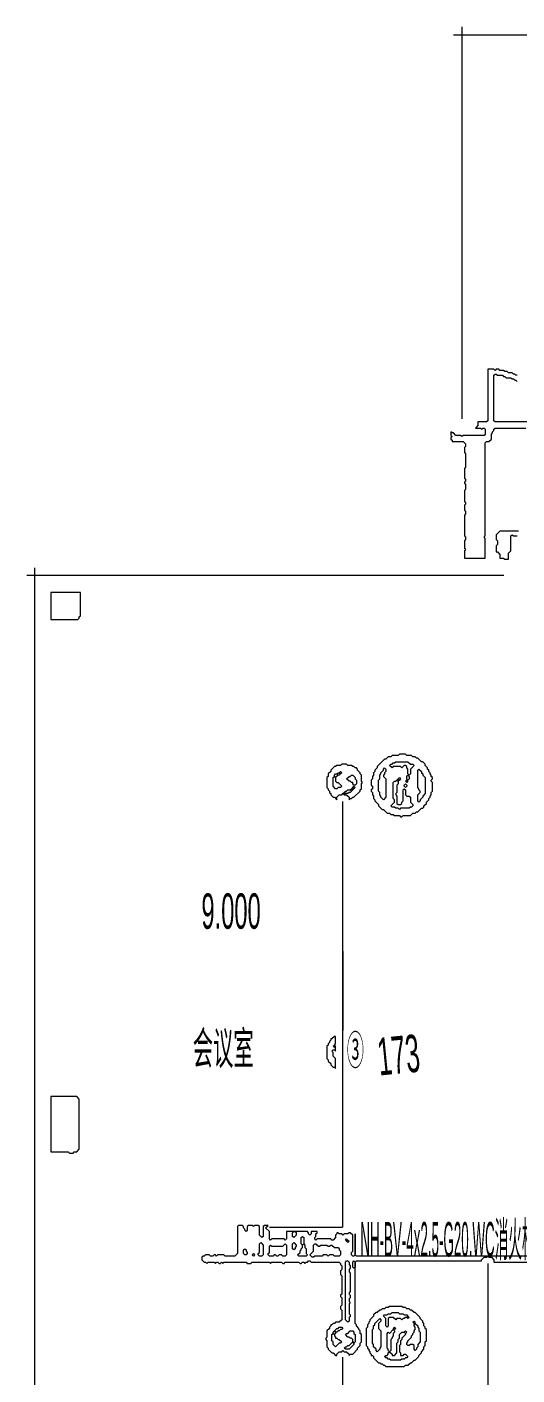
# Model space of a CAD drawing. Header units: millimetres. Extents: x 1 to 419, y 0 to 297.
# Drawn here: x 79.6 to 114.6, y 128.4 to 224.6 of the extents above; entities that cross this region are included whole.
import ezdxf

# ---------------------------------------------------------------- set-up
doc = ezdxf.new("R2010")
doc.units = ezdxf.units.MM
for name, color, linetype, lineweight in [('OCR_TEXT', 6, 'CONTINUOUS', 0), ('TRACE_CURVE', 6, 'CONTINUOUS', 0), ('TRACE_STRAIGHT', 5, 'CONTINUOUS', 0), ('TRACE_TEXT_SYMBOL', 6, 'CONTINUOUS', 0)]:
    doc.layers.add(name, color=color, linetype=linetype, lineweight=lineweight)
doc.styles.add('wqy-unicode', font='wqy-unicode')

msp = doc.modelspace()

# ---------------------------------------------------------------- linework, layer by layer
at = {"layer": 'TRACE_CURVE', "color": 6}
for points in [[(112.533, 200.195), (112.533, 196.517), (112.445, 196.429), (111.832, 196.429), (111.832, 196.166), (111.657, 195.991), (112.008, 195.991), (112.095, 195.904), (112.183, 195.991), (112.27, 195.991), (112.358, 195.904), (112.358, 195.553), (112.27, 195.466), (110.782, 195.466), (110.694, 195.378), (110.606, 195.466), (110.256, 195.466), (110.081, 195.641), (109.993, 195.641), (109.906, 195.729), (109.906, 195.466), (109.993, 195.378), (109.906, 195.291), (109.906, 195.203), (109.993, 195.116), (109.993, 195.028), (110.782, 195.028), (110.957, 194.853), (110.957, 194.678), (110.869, 194.59), (110.869, 194.24), (110.957, 194.152), (110.957, 193.189), (110.869, 193.101), (110.869, 192.401), (110.957, 192.313), (110.957, 192.226), (110.869, 192.138), (110.869, 192.05), (110.957, 191.963), (110.957, 191.613), (110.869, 191.525), (110.869, 190.737), (110.957, 190.649), (110.957, 190.562), (110.869, 190.474), (110.869, 190.124), (110.957, 190.036), (110.957, 189.861), (110.869, 189.774), (110.869, 188.285), (110.957, 188.197), (110.957, 188.022), (110.869, 187.934), (110.869, 187.409), (110.957, 187.321), (110.869, 187.234), (110.869, 186.708), (112.358, 186.708), (112.358, 188.11), (112.27, 188.197), (112.358, 188.285), (112.358, 194.94), (112.445, 195.028)], [(114.635, 199.757), (114.547, 199.757), (114.46, 199.845), (114.372, 199.845), (114.284, 199.932), (114.022, 199.932), (113.934, 200.02), (113.759, 200.02), (113.671, 200.107), (113.409, 200.107), (113.321, 200.195), (113.146, 200.195), (113.058, 200.107), (112.971, 200.195), (112.533, 200.195)], [(116.649, 196.429), (113.058, 196.429), (112.971, 196.517), (112.971, 199.757), (113.058, 199.845), (113.146, 199.845), (113.234, 199.757), (113.584, 199.757), (113.671, 199.669), (113.759, 199.669), (113.847, 199.582), (114.197, 199.582), (114.284, 199.494), (114.372, 199.494), (114.46, 199.407), (114.547, 199.407), (114.635, 199.319)], [(112.445, 195.028), (112.621, 195.028), (112.796, 195.203), (112.796, 195.553), (112.883, 195.641), (112.883, 195.729), (112.971, 195.816), (112.971, 195.904), (113.058, 195.991), (115.248, 195.991)]]:
    msp.add_lwpolyline(points, dxfattribs=at)
at = {"layer": 'TRACE_STRAIGHT', "color": 5}
for p, q in [((110.678, 224.624), (110.678, 196.638)), ((110.085, 224.059), (128.3, 224.059)), ((80.174, 186.018), (80.174, 94.318)), ((79.641, 185.494), (113.682, 185.494)), ((102.157, 169.331), (102.157, 138.937)), ((102.182, 158.652), (102.182, 152.974)), ((96.945, 138.937), (102.157, 138.937)), ((112.543, 136.339), (112.543, 121.918)), ((102.172, 129.648), (102.172, 111.199))]:
    msp.add_line(p, q, dxfattribs=at)
at = {"layer": 'TRACE_TEXT_SYMBOL', "color": 6}
for points in [[(113.409, 188.635), (113.146, 188.372), (113.146, 188.022), (113.234, 187.934), (113.234, 187.672), (113.146, 187.584), (113.146, 187.146), (113.234, 187.146), (113.409, 186.971), (113.409, 186.708), (113.671, 186.708), (113.759, 186.621), (114.022, 186.621), (114.022, 187.059), (114.197, 187.234), (114.197, 188.285), (114.284, 188.372), (114.372, 188.285), (114.635, 188.285)], [(114.722, 188.635), (113.409, 188.635)], [(106.228, 172.697), (106.14, 172.609), (105.702, 172.609), (105.615, 172.521), (105.439, 172.521), (105.264, 172.346), (105.177, 172.346), (104.651, 171.821), (104.651, 171.733), (104.476, 171.558), (104.476, 171.471), (104.389, 171.383), (104.389, 171.208), (104.301, 171.12), (104.301, 170.945), (104.213, 170.857), (104.213, 170.507), (104.301, 170.42), (104.301, 170.244), (104.213, 170.157), (104.213, 170.069), (104.301, 169.982), (104.301, 169.807), (104.389, 169.719), (104.389, 169.544), (104.476, 169.456), (104.476, 169.369), (104.739, 169.106), (104.739, 169.018), (105.002, 168.756), (105.089, 168.756), (105.352, 168.493), (105.527, 168.493), (105.615, 168.405), (105.79, 168.405), (105.877, 168.318), (106.228, 168.318), (106.315, 168.23), (106.403, 168.23), (106.49, 168.318), (107.016, 168.318), (107.191, 168.493), (107.366, 168.493), (107.454, 168.581), (107.541, 168.581), (107.804, 168.843), (107.892, 168.843), (107.979, 168.931), (107.979, 169.018), (108.154, 169.194), (108.154, 169.281), (108.329, 169.456), (108.329, 169.544), (108.417, 169.631), (108.417, 169.719), (108.505, 169.807), (108.505, 169.982), (108.592, 170.069), (108.592, 170.682), (108.505, 170.77), (108.505, 170.857), (108.592, 170.945), (108.592, 171.033), (108.505, 171.12)], [(108.505, 171.12), (108.505, 171.208), (108.417, 171.295), (108.417, 171.383), (108.329, 171.471), (108.329, 171.558), (108.242, 171.646), (108.242, 171.733), (108.067, 171.908), (108.067, 171.996), (107.892, 172.171), (107.804, 172.171), (107.541, 172.434), (107.454, 172.434), (107.366, 172.521), (107.191, 172.521), (107.103, 172.609), (106.753, 172.609), (106.666, 172.697), (106.228, 172.697)], [(95.368, 138.98), (95.368, 138.718), (95.281, 138.63), (95.193, 138.718), (95.193, 138.805), (95.106, 138.893), (95.106, 138.98), (95.018, 139.068), (94.755, 139.068), (94.668, 138.98), (94.668, 137.054), (94.493, 136.879), (93.792, 136.879), (93.705, 136.966), (93.267, 136.966), (93.179, 136.879), (93.092, 136.966), (93.004, 136.966), (92.916, 136.879), (92.741, 136.879), (92.654, 136.966), (92.391, 136.966), (92.303, 136.879), (92.216, 136.879), (92.128, 136.791), (92.128, 136.616), (92.303, 136.441), (92.391, 136.441), (92.478, 136.353), (92.566, 136.441), (93.004, 136.441), (93.092, 136.353), (93.179, 136.441), (93.267, 136.441), (93.354, 136.353), (93.442, 136.353), (93.529, 136.441), (93.617, 136.353), (93.705, 136.441), (95.281, 136.441), (95.368, 136.353), (95.631, 136.353), (95.719, 136.441), (96.945, 136.441), (97.032, 136.353), (97.12, 136.441), (97.821, 136.441), (97.908, 136.353), (97.996, 136.353), (98.083, 136.441), (99.047, 136.441), (99.134, 136.353), (99.222, 136.353), (99.309, 136.441), (99.397, 136.441), (99.484, 136.353), (99.572, 136.441), (99.66, 136.441), (99.747, 136.528), (99.835, 136.528), (99.922, 136.441), (101.937, 136.441), (102.024, 136.353), (102.024, 136.266)], [(122.079, 136.879), (103.163, 136.879), (103.075, 136.966), (103.075, 138.455), (103.075, 136.966), (102.987, 136.879), (102.9, 136.879), (102.812, 136.966), (102.812, 137.141), (102.9, 137.229), (102.9, 138.367), (102.725, 138.543), (102.637, 138.543), (102.55, 138.455), (102.287, 138.455), (102.199, 138.367), (102.112, 138.455), (101.937, 138.455), (101.849, 138.543), (101.761, 138.543), (101.761, 138.455), (101.674, 138.367), (101.674, 138.192), (101.499, 138.017), (101.411, 138.017), (101.323, 138.105), (100.36, 138.105), (100.273, 138.017), (100.185, 138.105), (100.185, 138.192), (100.273, 138.28), (100.273, 138.455), (100.36, 138.543), (100.36, 138.63), (99.922, 138.63), (99.922, 138.455), (99.835, 138.367), (99.747, 138.455), (99.747, 138.543), (99.66, 138.63), (98.171, 138.63), (98.171, 138.105), (98.083, 138.017), (97.996, 138.105), (97.12, 138.105), (97.032, 138.017), (96.945, 138.105), (96.945, 138.63), (96.682, 138.893), (96.857, 139.068), (96.594, 139.068), (96.507, 138.98), (96.507, 138.28), (96.419, 138.192), (96.244, 138.367), (96.244, 138.98), (96.157, 139.068), (95.894, 139.068), (95.806, 138.98), (95.719, 139.068), (95.456, 139.068), (95.368, 138.98)], [(102.024, 136.266), (102.112, 136.178), (102.112, 135.915), (102.024, 135.828), (102.024, 135.565), (102.112, 135.477), (102.112, 134.164), (102.024, 134.076), (102.024, 133.989), (102.112, 133.901), (102.112, 133.376), (102.024, 133.288), (102.024, 133.113), (102.112, 133.025), (102.112, 132.325), (101.937, 132.15), (101.674, 132.15), (101.586, 132.062), (101.499, 132.062), (101.411, 131.974), (101.323, 131.974), (101.323, 131.887), (101.236, 131.799), (101.236, 131.712), (101.061, 131.537), (101.061, 131.099), (100.973, 131.011), (100.973, 130.924), (101.061, 130.836), (101.061, 130.398), (101.148, 130.311), (101.148, 130.223), (101.411, 129.96), (101.499, 129.96), (101.674, 129.785), (101.761, 129.785), (101.761, 129.873), (101.937, 130.048), (102.112, 130.048), (102.199, 130.135), (102.287, 130.048), (102.462, 130.048), (102.637, 129.873), (102.637, 129.785), (102.725, 129.873), (102.9, 129.873), (103.25, 130.223), (103.25, 130.311), (103.425, 130.486), (103.425, 130.661), (103.513, 130.748), (103.513, 131.274), (103.425, 131.361), (103.425, 131.537), (103.338, 131.624), (103.338, 131.712), (103.163, 131.887), (103.163, 131.974), (103.075, 132.062), (103.075, 136.441), (103.163, 136.528), (112.095, 136.528), (112.095, 136.616), (112.27, 136.791)], [(112.27, 136.791), (112.445, 136.791), (112.533, 136.879), (112.621, 136.791), (112.796, 136.791), (112.971, 136.616), (112.971, 136.441), (122.867, 136.441)], [(105.527, 133.288), (105.439, 133.201), (105.264, 133.201), (105.177, 133.113), (105.002, 133.113), (104.914, 133.025), (104.826, 133.025), (104.651, 132.85), (104.564, 132.85), (104.389, 132.675), (104.389, 132.588), (104.126, 132.325), (104.126, 132.237), (104.038, 132.15), (104.038, 132.062), (103.951, 131.974), (103.951, 131.799), (103.863, 131.712), (103.863, 130.486), (103.951, 130.398), (103.951, 130.311), (104.038, 130.223), (104.038, 130.135), (104.126, 130.048), (104.126, 129.96), (104.213, 129.873), (104.213, 129.785), (104.301, 129.785), (104.389, 129.698), (104.389, 129.61), (104.739, 129.26), (104.826, 129.26), (104.914, 129.172), (105.002, 129.172), (105.089, 129.085), (105.177, 129.085), (105.264, 128.997), (106.578, 128.997), (106.666, 129.085), (106.841, 129.085), (107.016, 129.26), (107.103, 129.26), (107.279, 129.435), (107.366, 129.435), (107.629, 129.698), (107.629, 129.785), (107.804, 129.96), (107.804, 130.048), (107.979, 130.223), (107.979, 130.398), (108.067, 130.486), (108.067, 130.748), (108.154, 130.836), (108.154, 131.624), (108.067, 131.712), (108.067, 131.799), (107.979, 131.887), (107.979, 132.062), (107.892, 132.15), (107.892, 132.237), (107.716, 132.412), (107.716, 132.5), (107.366, 132.85), (107.279, 132.85)], [(107.279, 132.85), (107.103, 133.025), (107.016, 133.025), (106.928, 133.113), (106.753, 133.113), (106.666, 133.201), (106.49, 133.201), (106.403, 133.288), (105.527, 133.288)]]:
    msp.add_lwpolyline(points, dxfattribs=at)
for points in [[(81.357, 184.256), (81.357, 182.33), (83.283, 182.33), (83.371, 182.417), (83.371, 182.505), (83.458, 182.592), (83.458, 184.256)], [(102.112, 171.996), (102.024, 171.908), (101.761, 171.908), (101.674, 171.821), (101.586, 171.821), (101.323, 171.558), (101.323, 171.471), (101.148, 171.295), (101.148, 171.12), (101.061, 171.033), (101.061, 170.332), (101.148, 170.244), (101.148, 170.157), (101.236, 170.069), (101.236, 169.982), (101.323, 169.894), (101.323, 169.807), (101.499, 169.631), (101.586, 169.631), (101.761, 169.456), (101.761, 169.631), (101.937, 169.807), (102.112, 169.807), (102.199, 169.894), (102.287, 169.807), (102.462, 169.807), (102.637, 169.631), (102.637, 169.456), (102.725, 169.544), (102.812, 169.544), (102.9, 169.631), (102.987, 169.631), (103.425, 170.069), (103.425, 170.157), (103.513, 170.244), (103.513, 170.595), (103.6, 170.682), (103.513, 170.77), (103.513, 171.208), (103.425, 171.295), (103.425, 171.383), (103.25, 171.558), (103.25, 171.646), (103.163, 171.733), (103.075, 171.733), (102.987, 171.821), (102.9, 171.821), (102.812, 171.908), (102.55, 171.908), (102.462, 171.996)], [(101.761, 171.295), (101.849, 171.383), (101.937, 171.383), (102.024, 171.295), (101.937, 171.208), (101.849, 171.208)], [(101.937, 171.383), (102.024, 171.471), (102.112, 171.383), (102.024, 171.295)], [(105.089, 171.646), (105.177, 171.733), (105.264, 171.646), (105.264, 171.471), (105.177, 171.383), (105.177, 171.295), (105.089, 171.208), (105.089, 171.12), (105.264, 170.945), (105.264, 169.631), (105.089, 169.456), (104.914, 169.631), (104.914, 169.719), (104.826, 169.807), (104.826, 169.982), (104.739, 170.069), (104.739, 170.857), (104.826, 170.945), (104.826, 171.208), (104.914, 171.295), (104.914, 171.383), (105.089, 171.558)], [(105.877, 172.084), (105.965, 172.171), (106.841, 172.171), (107.016, 171.996), (107.191, 171.996), (107.279, 171.908), (107.016, 171.646), (107.016, 171.295), (106.928, 171.208), (106.841, 171.295), (106.841, 171.646), (106.753, 171.733), (106.753, 171.821), (106.666, 171.908), (106.578, 171.908), (106.403, 171.733), (106.315, 171.821), (105.79, 171.821), (105.702, 171.733), (105.527, 171.908), (105.615, 171.996), (105.702, 171.996), (105.79, 172.084)], [(107.541, 171.558), (107.629, 171.646), (107.804, 171.471), (107.804, 171.383), (107.892, 171.295), (107.892, 171.208), (108.067, 171.033), (108.067, 169.894), (107.892, 169.719), (107.892, 169.631), (107.716, 169.456), (107.716, 169.369), (107.629, 169.281), (107.541, 169.369), (107.541, 169.807), (107.716, 169.982), (107.716, 170.069), (107.629, 170.157), (107.629, 170.244), (107.541, 170.332)], [(101.499, 171.033), (101.586, 171.12), (101.674, 171.033), (101.674, 170.77), (101.761, 170.682), (101.849, 170.682), (102.112, 170.42), (102.024, 170.332), (101.849, 170.332), (101.761, 170.244), (101.674, 170.244), (101.499, 170.42)], [(101.586, 171.208), (101.674, 171.295), (101.761, 171.295), (101.849, 171.208), (101.674, 171.033), (101.586, 171.12)], [(102.725, 171.12), (102.812, 171.208), (102.9, 171.208), (103.075, 171.033), (103.075, 170.945), (103.163, 170.857), (103.163, 170.595), (103.075, 170.507), (102.987, 170.507), (102.9, 170.595), (102.9, 170.682), (102.812, 170.682), (102.725, 170.77), (102.637, 170.77), (102.462, 170.945), (102.637, 171.12)], [(102.9, 170.332), (102.987, 170.42), (103.075, 170.332), (102.987, 170.244)], [(105.965, 170.77), (106.052, 170.857), (106.14, 170.77), (106.14, 170.595), (106.052, 170.507), (106.052, 169.982), (105.965, 169.894), (105.965, 169.807), (106.052, 169.719), (106.052, 169.194), (106.14, 169.106), (106.315, 169.106), (106.403, 169.194), (106.403, 169.281), (106.49, 169.369), (106.49, 170.157), (106.578, 170.244), (106.666, 170.157), (106.666, 169.807), (106.753, 169.719), (106.928, 169.719), (107.016, 169.631), (107.016, 169.281), (107.191, 169.106), (107.191, 169.018), (107.103, 168.931), (107.016, 168.931), (106.928, 168.843), (106.315, 168.843), (106.228, 168.756), (106.14, 168.843), (105.965, 168.843), (105.877, 168.931), (105.702, 168.931), (105.615, 169.018), (105.877, 169.281), (105.877, 169.456), (105.79, 169.544), (105.79, 170.682), (105.877, 170.77)], [(106.052, 170.857), (106.14, 170.945), (106.228, 170.857), (106.14, 170.77)], [(106.14, 170.945), (106.228, 171.033), (106.315, 170.945), (106.228, 170.857)], [(106.578, 170.507), (106.666, 170.595), (106.753, 170.507), (106.753, 170.42), (106.666, 170.332), (106.578, 170.42)], [(106.666, 170.77), (106.753, 170.857), (106.841, 170.77), (106.753, 170.682)], [(106.753, 171.12), (106.841, 171.208), (106.928, 171.12), (106.928, 170.945), (106.841, 170.857), (106.753, 170.945)], [(102.199, 169.894), (102.287, 169.982), (102.374, 169.894), (102.287, 169.807)], [(102.462, 170.069), (102.55, 170.157), (102.725, 170.157), (102.812, 170.069), (102.725, 169.982), (102.637, 169.982), (102.55, 169.894), (102.374, 169.894), (102.287, 169.982), (102.374, 170.069)], [(102.725, 170.157), (102.812, 170.244), (102.9, 170.157), (102.812, 170.069)], [(102.812, 170.244), (102.9, 170.332), (102.987, 170.244), (102.9, 170.157)], [(101.586, 152.554), (101.411, 152.379), (101.323, 152.379), (101.323, 152.292), (101.236, 152.204), (101.236, 152.117), (101.148, 152.029), (101.148, 151.941), (101.061, 151.854), (101.061, 150.978), (101.148, 150.891), (101.148, 150.803), (101.323, 150.628), (101.323, 150.54), (101.499, 150.365), (101.586, 150.365), (101.674, 150.278), (101.674, 150.978), (101.499, 151.153), (101.499, 151.416), (101.411, 151.504), (101.499, 151.591), (101.586, 151.591), (101.674, 151.504), (101.674, 151.854), (101.586, 151.941), (101.674, 152.029), (101.674, 152.554)], [(101.499, 151.854), (101.586, 151.941), (101.674, 151.854), (101.586, 151.766)], [(81.357, 148.263), (81.357, 144.322), (82.583, 144.322), (82.67, 144.235), (82.933, 144.235), (83.02, 144.322), (83.196, 144.322), (83.371, 144.498), (83.371, 148.088), (83.196, 148.263)], [(98.609, 138.543), (98.696, 138.63), (98.784, 138.63), (98.871, 138.543), (98.871, 138.367), (98.696, 138.192), (98.609, 138.28)], [(96.244, 137.754), (96.332, 137.842), (96.507, 137.667), (96.507, 136.966), (96.419, 136.879), (96.244, 136.879), (96.157, 136.966), (96.157, 137.054), (96.244, 137.141)], [(98.083, 137.754), (98.171, 137.667), (98.171, 136.966), (98.083, 136.879), (97.908, 136.879), (97.821, 136.966), (97.645, 136.966), (97.558, 136.879), (97.47, 136.879), (97.383, 136.966), (97.295, 136.966), (97.207, 136.879), (96.945, 136.879), (96.857, 136.966), (96.857, 137.054), (96.945, 137.141), (96.945, 137.579), (97.032, 137.667), (97.12, 137.579), (97.908, 137.579)], [(98.609, 137.754), (98.696, 137.842), (98.871, 137.667), (98.871, 137.579), (98.784, 137.492), (98.784, 137.404), (98.696, 137.317), (98.609, 137.404)], [(99.309, 137.667), (99.397, 137.754), (99.484, 137.667), (99.484, 137.492), (99.572, 137.404), (99.572, 137.054), (99.66, 136.966), (99.572, 136.879), (99.047, 136.879), (98.959, 136.966), (99.134, 137.141), (99.134, 137.229), (99.222, 137.317), (99.222, 137.404), (99.309, 137.492)], [(99.222, 138.192), (99.309, 138.28), (99.397, 138.192), (99.397, 137.754), (99.309, 137.667), (99.222, 137.754)], [(100.097, 137.667), (100.185, 137.754), (100.273, 137.754), (100.448, 137.579), (100.535, 137.579), (100.623, 137.667), (101.061, 137.667), (101.148, 137.579), (101.236, 137.579), (101.323, 137.667), (101.411, 137.667), (101.586, 137.492), (101.849, 137.492), (101.937, 137.404), (101.937, 137.317), (102.024, 137.229), (102.024, 136.966), (101.937, 136.879), (101.586, 136.879), (101.499, 136.966), (101.236, 136.966), (101.148, 136.879), (101.061, 136.966), (100.798, 136.966), (100.71, 136.879), (100.185, 136.879), (100.097, 136.791), (100.01, 136.791), (99.835, 136.966), (100.097, 137.229)], [(102.374, 138.017), (102.462, 138.105), (102.55, 138.017), (102.462, 137.93)], [(102.462, 137.93), (102.55, 138.017), (102.637, 137.93), (102.55, 137.842)], [(95.106, 137.317), (95.193, 137.404), (95.281, 137.317), (95.281, 137.229), (95.368, 137.141), (95.368, 137.054), (95.281, 136.966), (95.193, 136.966), (95.106, 137.054)], [(95.719, 136.966), (95.806, 137.054), (95.894, 136.966), (95.806, 136.879)], [(102.374, 136.441), (102.462, 136.528), (102.55, 136.528), (102.637, 136.441), (102.637, 136.266), (102.725, 136.178), (102.725, 136.003), (102.637, 135.915), (102.637, 135.74), (102.725, 135.653), (102.725, 134.339), (102.637, 134.251), (102.637, 134.164), (102.725, 134.076), (102.725, 133.901), (102.637, 133.814), (102.637, 133.638), (102.725, 133.551), (102.637, 133.463), (102.637, 132.763), (102.725, 132.675), (102.725, 132.588), (102.637, 132.5), (102.637, 132.237), (102.55, 132.15), (102.374, 132.325)], [(102.9, 136.441), (102.987, 136.528), (103.075, 136.441), (103.075, 136.09), (102.987, 136.003), (102.9, 136.09)], [(105.615, 132.763), (105.702, 132.85), (106.14, 132.85), (106.228, 132.763), (106.49, 132.763), (106.578, 132.675), (106.753, 132.675), (106.841, 132.588), (106.753, 132.5), (106.666, 132.5), (106.578, 132.412), (106.49, 132.412), (106.403, 132.325), (106.315, 132.412), (106.052, 132.412), (105.965, 132.325), (105.79, 132.5), (105.527, 132.5), (105.439, 132.412), (105.439, 131.887), (105.352, 131.799), (105.264, 131.887), (105.264, 132.412), (105.089, 132.588), (105.177, 132.675), (105.352, 132.675), (105.439, 132.763)], [(104.826, 132.412), (104.914, 132.325), (104.914, 132.237), (104.739, 132.062), (104.739, 131.712), (104.914, 131.537), (104.914, 130.398), (104.826, 130.311), (104.826, 130.223), (104.651, 130.048), (104.564, 130.135), (104.564, 130.223), (104.389, 130.398), (104.389, 130.573), (104.301, 130.661), (104.301, 131.624), (104.389, 131.712), (104.389, 131.887), (104.476, 131.974), (104.476, 132.062)], [(106.753, 132.5), (106.841, 132.588), (106.928, 132.5), (106.841, 132.412)], [(107.279, 131.974), (107.366, 132.062), (107.541, 131.887), (107.541, 131.799), (107.629, 131.712), (107.629, 131.537), (107.716, 131.449), (107.716, 130.748), (107.541, 130.573), (107.541, 130.398), (107.454, 130.311), (107.454, 130.223), (107.366, 130.135), (107.279, 130.223), (107.279, 130.486), (107.191, 130.573), (107.016, 130.573), (106.928, 130.486), (106.841, 130.486), (106.753, 130.573), (106.753, 130.661), (106.841, 130.748), (106.841, 130.836), (107.103, 131.099), (107.103, 131.186), (107.191, 131.274), (107.191, 131.361), (107.279, 131.449), (107.279, 131.537), (107.366, 131.624), (107.366, 131.799), (107.279, 131.887)], [(107.191, 132.15), (107.279, 132.237), (107.366, 132.15), (107.279, 132.062)], [(101.411, 131.274), (101.499, 131.361), (101.586, 131.274), (101.586, 131.186), (101.674, 131.099), (101.674, 131.011), (101.761, 131.011), (101.849, 130.924), (101.937, 130.924), (102.112, 130.748), (102.024, 130.661), (101.937, 130.661), (101.674, 130.398), (101.499, 130.573), (101.499, 130.748), (101.411, 130.836)], [(101.499, 131.449), (101.586, 131.537), (101.674, 131.449), (101.674, 131.361), (101.586, 131.274), (101.499, 131.361)], [(101.849, 131.712), (101.937, 131.799), (102.112, 131.799), (102.199, 131.712), (102.112, 131.624), (102.024, 131.624), (101.937, 131.537), (101.849, 131.537), (101.761, 131.449), (101.674, 131.449), (101.586, 131.537), (101.761, 131.712)], [(102.725, 131.537), (102.9, 131.537), (102.987, 131.449), (102.987, 131.361), (103.075, 131.274), (103.075, 130.748), (102.987, 130.661), (102.9, 130.748), (102.9, 130.924), (102.812, 131.011), (102.725, 131.011), (102.637, 131.099), (102.55, 131.099), (102.374, 131.274), (102.462, 131.361), (102.55, 131.361)], [(106.403, 131.449), (106.578, 131.449), (106.666, 131.361), (106.666, 131.274), (106.403, 131.011), (106.403, 130.924), (106.315, 130.836), (106.315, 130.573), (106.228, 130.486), (106.228, 130.048), (106.315, 129.96), (106.315, 129.785), (106.49, 129.785), (106.578, 129.873), (106.666, 129.873), (106.841, 129.698), (106.753, 129.61), (106.666, 129.61), (106.578, 129.522), (106.403, 129.522), (106.315, 129.435), (105.615, 129.435), (105.527, 129.522), (105.439, 129.522), (105.352, 129.61), (105.264, 129.61), (105.177, 129.698), (105.264, 129.785), (105.352, 129.785), (105.439, 129.873), (105.439, 129.96), (105.527, 130.048), (105.702, 129.873), (105.702, 129.785), (105.877, 129.785), (106.052, 129.96), (106.052, 130.661), (106.14, 130.748), (106.14, 130.924), (106.228, 131.011), (106.228, 131.274)], [(105.79, 131.624), (105.877, 131.537), (105.877, 131.449), (105.79, 131.361), (105.79, 131.186), (105.702, 131.099), (105.702, 131.011), (105.615, 130.924), (105.615, 130.135), (105.527, 130.048), (105.439, 130.135), (105.439, 130.223), (105.352, 130.311), (105.352, 131.361), (105.439, 131.449), (105.527, 131.361)], [(105.79, 131.712), (105.877, 131.799), (105.965, 131.712), (105.877, 131.624)], [(106.578, 131.449), (106.666, 131.537), (106.753, 131.449), (106.666, 131.361)], [(102.9, 130.748), (102.987, 130.661), (102.987, 130.573), (102.637, 130.223), (102.374, 130.223), (102.287, 130.311), (102.374, 130.398), (102.462, 130.398), (102.55, 130.486), (102.637, 130.486)]]:
    msp.add_lwpolyline(points, close=True, dxfattribs=at)

# ---------------------------------------------------------------- texts
at = {"layer": 'OCR_TEXT', "color": 6, "style": 'wqy-unicode'}
for s, height, width, p in [('9.000', 2.5274, 0.500374, (92.098, 160.244)), ('会议室', 2.3225, 0.4575, (91.479, 150.569)), ('③', 2.118, 0.423816, (102.475, 150.528)), ('NH-BV-4x2.5-G20.WC消火栓启泵线', 2.45909, 0.290007, (103.44, 136.848))]:
    msp.add_text(s, height=height, dxfattribs=dict(at, width=width)).set_placement(p)
at = {"layer": 'OCR_TEXT', "color": 6, "style": 'wqy-unicode', "width": 0.501548}
msp.add_text('173', height=2.678, rotation=5.5722, dxfattribs=at).set_placement((104.807, 149.766))

doc.saveas('drawing.dxf')
